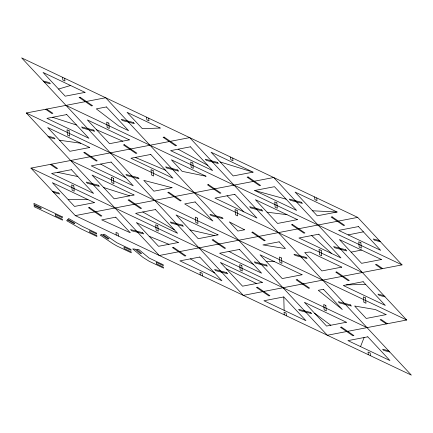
<?xml version="1.0" encoding="UTF-8"?>
<svg xmlns="http://www.w3.org/2000/svg" width="433" height="433" viewBox="0 0 433 433"><rect width="100%" height="100%" fill="white"/><g stroke="black" fill="none" stroke-linecap="round" stroke-linejoin="round"><path stroke-width="0.65" d="M360.543 346.6L364.099 337.524M58.558 89.063L70.557 85.496M351.152 252.141L361.485 250.047M348.154 234.897L363.401 231.839M357.707 217.388L21.65 57.876L243.319 295.371L402.041 264.888L357.707 217.388L159.306 255.492L26.305 112.991L105.663 97.75L327.337 335.25L406.695 320.009L273.694 177.508L75.293 215.612L30.96 168.112L189.681 137.629L411.35 375.124L75.293 215.612M253.078 172.134L233.235 175.944L211.071 152.194L253.078 172.134L220.181 161.953M254.631 190.504L274.468 186.693L296.637 210.443L254.631 190.504L286.11 199.169M337.09 212.013L317.254 215.823L295.084 192.073L337.09 212.013L312.556 210.79M283.777 296.935L263.935 300.746L305.947 320.685L283.777 296.935L284.135 310.331M346.411 284.909L365.668 284.411M68.241 199.7L87.877 199.537M266.16 261.348L274.403 261.624M267.047 212.17L287.003 214.692M59.521 140.227L80.754 143.247M57.567 172.339L77.843 176.567M189.984 229.869L214.47 235.563M43.257 81.025L49.27 82.589L50.39 83.791L44.377 82.221M47.911 136.141L53.925 137.71L55.045 138.912L49.032 137.342M379.313 240.537L373.3 238.967L374.421 240.169L380.434 241.738M52.566 191.262L58.579 192.831L59.7 194.033L53.687 192.463M383.968 295.658L377.955 294.088L379.075 295.29L385.089 296.859M388.623 350.779L382.61 349.209L383.73 350.411L389.743 351.975M103.671 187.532L129.678 195.83M52.501 117.3L76.517 125.013M149.179 236.288L168.951 244.304M135.253 157.417L165.503 170.218M96.532 129.743L122.707 141.158M65.984 105.371L402.041 264.888M26.305 112.991L362.361 272.509M70.639 160.491L406.695 320.009M30.96 168.112L367.016 327.629M226.437 268.925L256.477 283.507M229.019 251.438L253.424 264.417M178.087 149.19L207.78 165.379M100.672 164.058L125.873 177.887M142.809 211.981L174.255 229.728M190.347 258.864L214.622 272.974M382.702 268.601L376.461 264.352L375.46 264.547L381.7 268.796M387.356 323.722L381.116 319.473L380.114 319.668L386.355 323.911M46.645 109.089L52.886 113.332L51.884 113.527L45.644 109.278M51.3 164.204L57.54 168.453L56.539 168.648L50.298 164.399M314.596 313.243L330.807 325.248M311.641 235.568L331.683 253.538M227.087 195.797L243.882 211.861M370.404 355.693L370.177 353.009L368.055 352.002L368.283 354.681M316.761 197.951L316.988 200.631L314.867 199.624L314.639 196.945M286.392 315.814L286.164 313.135L284.043 312.123L284.27 314.807M232.748 158.072L232.976 160.751L230.849 159.745L230.627 157.065M202.373 275.935L202.151 273.255L200.024 272.249L200.252 274.928M148.73 118.193L148.957 120.877L146.836 119.865L146.608 117.186M118.361 236.055L118.133 233.376L116.012 232.369L116.239 235.049M64.717 78.319L64.945 80.998L62.823 79.991L62.596 77.307M67.429 219.877L66.66 220.689L80.446 228.564L96.895 236.483L96.819 235.574L89.745 232.212L89.615 230.686L96.689 234.047L96.613 233.133L82.459 226.416L68.679 218.541L67.911 219.358L74.806 223.298L74.319 223.812L67.429 219.877M85.047 92.375L65.21 96.186L43.04 72.435L85.047 92.375M80.083 97.219L79.082 97.409L91.563 105.906L92.565 105.717L80.083 97.219M66.758 114.561L46.921 118.371L88.927 138.311L66.758 114.561M106.442 106.94L96.31 108.883L118.626 125.949L128.606 130.69L106.442 106.94M89.701 147.496L69.865 151.306L47.695 127.556L89.701 147.496M129.38 139.875L109.544 143.686L87.374 119.936L129.38 139.875M84.738 152.34L83.737 152.53L96.218 161.027L97.219 160.832L84.738 152.34M124.417 144.719L123.416 144.909L135.897 153.406L136.898 153.212L124.417 144.719M164.102 137.099L163.095 137.288L175.576 145.786L176.577 145.591L164.102 137.099M71.413 169.676L51.576 173.487L93.582 193.427L71.413 169.676M111.097 162.061L91.255 165.866L133.261 185.806L111.097 162.061M150.776 154.44L130.934 158.251L172.94 178.185L150.776 154.44M190.455 146.819L170.613 150.63L212.619 170.57L190.455 146.819M94.356 202.617L74.519 206.427L52.35 182.677L94.356 202.617M134.035 194.996L114.198 198.807L92.029 175.056L134.035 194.996M172.004 187.706L153.877 191.186L143.783 180.372L172.004 187.706M89.393 207.456L88.392 207.651L100.873 216.148L101.874 215.953L89.393 207.456M129.072 199.835L128.071 200.03L140.552 208.527L141.553 208.333L129.072 199.835M168.756 192.214L167.75 192.409L180.231 200.907L181.232 200.712L168.756 192.214M208.435 184.593L207.434 184.788L219.91 193.286L220.917 193.091L208.435 184.593M248.114 176.973L247.113 177.167L259.594 185.665L260.596 185.47L248.114 176.973M115.746 217.177L101.685 219.877L130.301 232.77L115.746 217.177M155.431 209.556L135.589 213.366L177.595 233.306L155.431 209.556M195.11 201.935L184.685 203.938L212.917 221.019L195.11 201.935M234.789 194.314L214.947 198.125L256.953 218.064L234.789 194.314M101.766 234.735L100.18 235.038L112.661 243.535L117.121 246.085L131.269 252.802L131.194 251.887L124.119 248.531L123.99 247.005L131.064 250.361L130.988 249.451L116.84 242.734L104.358 234.237L102.767 234.54L109.008 238.789L108.006 238.984L101.766 234.735M178.369 242.496L158.532 246.307L136.363 222.557L178.369 242.496M218.053 234.875L198.211 238.686L176.047 214.936L218.053 234.875M244.51 229.793L237.89 231.065L229.333 221.891L244.51 229.793M297.411 219.634L277.569 223.444L255.405 199.694L297.411 219.634M173.406 247.335L172.404 247.53L184.886 256.027L185.887 255.833L173.406 247.335M213.09 239.714L212.083 239.909L224.565 248.407L225.566 248.212L213.09 239.714M252.769 232.093L251.768 232.288L264.244 240.786L265.25 240.591L252.769 232.093M292.448 224.473L291.447 224.667L303.928 233.165L304.929 232.97L292.448 224.473M332.127 216.852L331.126 217.047L343.607 225.544L344.608 225.349L332.127 216.852M199.765 257.056L179.922 260.866L221.929 280.806L199.765 257.056M239.444 249.435L219.601 253.245L261.608 273.185L239.444 249.435M279.123 241.814L262.934 244.926L285.439 248.585L279.123 241.814M318.802 234.193L298.965 238.004L340.971 257.944L318.802 234.193M358.481 226.573L338.644 230.383L380.65 250.323L358.481 226.573M262.387 282.37L242.545 286.181L220.381 262.43L262.387 282.37M302.066 274.749L282.224 278.56L260.06 254.815L302.066 274.749M341.745 267.134L321.903 270.939L304.718 252.526L309.968 252.049L341.745 267.134M381.424 259.513L361.587 263.324L339.418 239.573L381.424 259.513M257.424 287.214L256.423 287.409L268.898 295.901L269.905 295.712L257.424 287.214M297.103 279.594L296.102 279.788L308.583 288.281L309.584 288.091L297.103 279.594M336.782 271.973L335.781 272.168L348.262 280.66L349.263 280.47L336.782 271.973M323.456 289.314L318.271 290.31L342.319 309.525L323.456 289.314M363.135 281.694L343.299 285.504L385.305 305.444L363.135 281.694M346.4 322.249L326.558 326.06L304.394 302.31L346.4 322.249M386.079 314.629L366.242 318.439L354.632 306.007L375.454 309.59L386.079 314.629M341.437 327.094L340.435 327.283L352.917 335.781L353.918 335.591L341.437 327.094M367.79 336.814L347.953 340.625L389.96 360.565L367.79 336.814M160.21 128.049L142.338 128.688L127.053 112.315L160.21 128.049M135.009 249.132L132.709 248.905L143.031 257.44L149.369 261.391L163.517 268.108L163.441 267.199L156.367 263.838L156.237 262.311L163.311 265.667L163.236 264.758L149.087 258.041L138.76 249.5L136.46 249.273L141.623 253.543L140.168 253.402L135.009 249.132M205.978 176.231L182.147 171.338L171.392 159.815L205.978 176.231M133.283 122.469L121.256 119.335L122.377 120.531L134.403 123.67L133.283 122.469M93.604 130.089L81.577 126.956L82.698 128.152L94.724 131.291L93.604 130.089M217.301 162.348L205.269 159.214L206.389 160.41L218.421 163.55L217.301 162.348M177.622 169.969L165.59 166.835L166.71 168.031L178.737 171.17L177.622 169.969M301.314 202.227L289.287 199.088L290.408 200.29L302.434 203.429L301.314 202.227M137.938 177.59L125.911 174.456L127.031 175.652L139.058 178.791L137.938 177.59M261.635 209.848L249.608 206.709L250.729 207.91L262.755 211.05L261.635 209.848M98.259 185.21L86.232 182.071L87.352 183.273L99.379 186.412L98.259 185.21M221.956 217.469L209.924 214.33L211.044 215.531L223.076 218.67L221.956 217.469M345.648 249.727L333.621 246.588L334.741 247.79L346.768 250.929L345.648 249.727M182.271 225.09L170.245 221.95L171.365 223.152L183.392 226.291L182.271 225.09M305.969 257.348L293.942 254.209L295.062 255.41L307.089 258.544L305.969 257.348M142.592 232.71L130.566 229.571L131.686 230.773L143.713 233.912L142.592 232.71M266.29 264.969L254.263 261.83L255.378 263.031L267.41 266.165L266.29 264.969M226.611 272.59L214.579 269.45L215.699 270.652L227.731 273.786L226.611 272.59M350.302 304.848L338.276 301.709L339.396 302.911L351.423 306.044L350.302 304.848M310.623 312.469L298.597 309.33L299.717 310.531L311.744 313.665L310.623 312.469M108.824 123.134L106.702 122.128L107.157 127.486L109.278 128.498L108.824 123.134M192.842 163.014L190.72 162.007L191.169 167.365L193.291 168.372L192.842 163.014M276.855 202.893L274.733 201.886L275.182 207.245L277.309 208.251L276.855 202.893M360.868 242.772L358.746 241.766L359.201 247.124L361.322 248.131L360.868 242.772M69.145 130.755L67.023 129.748L67.478 135.107L69.599 136.114L69.145 130.755M153.163 170.634L151.036 169.628L151.49 174.986L153.612 175.993L153.163 170.634M237.176 210.514L235.054 209.507L235.503 214.865L237.625 215.872L237.176 210.514M321.189 250.393L319.067 249.386L319.522 254.745L321.643 255.751L321.189 250.393M113.478 178.255L111.357 177.249L111.811 182.607L113.933 183.614L113.478 178.255M197.497 218.135L195.375 217.128L195.824 222.486L197.946 223.493L197.497 218.135M281.51 258.014L279.388 257.007L279.837 262.366L281.964 263.372L281.51 258.014M365.522 297.893L363.401 296.886L363.855 302.245L365.977 303.252L365.522 297.893M73.799 185.876L71.678 184.869L72.132 190.228L74.254 191.234L73.799 185.876M157.818 225.755L155.691 224.749L156.145 230.107L158.267 231.114L157.818 225.755M241.831 265.635L239.709 264.628L240.158 269.986L242.28 270.993L241.831 265.635M325.843 305.514L323.722 304.502L324.176 309.866L326.298 310.872L325.843 305.514M62.238 216.819L33.936 203.386L34.045 204.657L41.119 208.013L41.189 208.82L34.115 205.459L34.218 206.736L62.52 220.164L62.444 219.255L55.37 215.899L55.24 214.367L62.314 217.729L62.238 216.819"/></g></svg>
